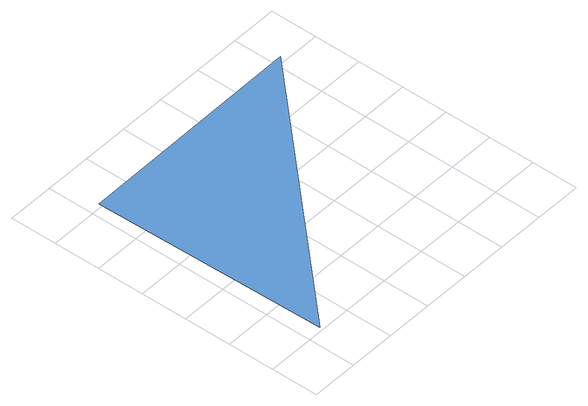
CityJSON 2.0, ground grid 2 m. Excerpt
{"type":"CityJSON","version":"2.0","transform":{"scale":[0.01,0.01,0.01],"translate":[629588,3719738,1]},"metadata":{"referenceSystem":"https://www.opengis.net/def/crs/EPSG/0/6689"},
"CityObjects":{
"waterbody1":{"type":"WaterBody","attributes":{"name":"福岡県津波浸水想定図","class":"1140","function":"2","WaterBodyTsunamiRiskAttribute.description":"1","WaterBodyTsunamiRiskAttribute.rank":"3"},"geometry":[{"type":"MultiSurface","lod":"1","boundaries":[[[0,1,2]]]}]}
},
"vertices":[
[45,1009,81],[64,9,81],[1044,1028,71]
]}
